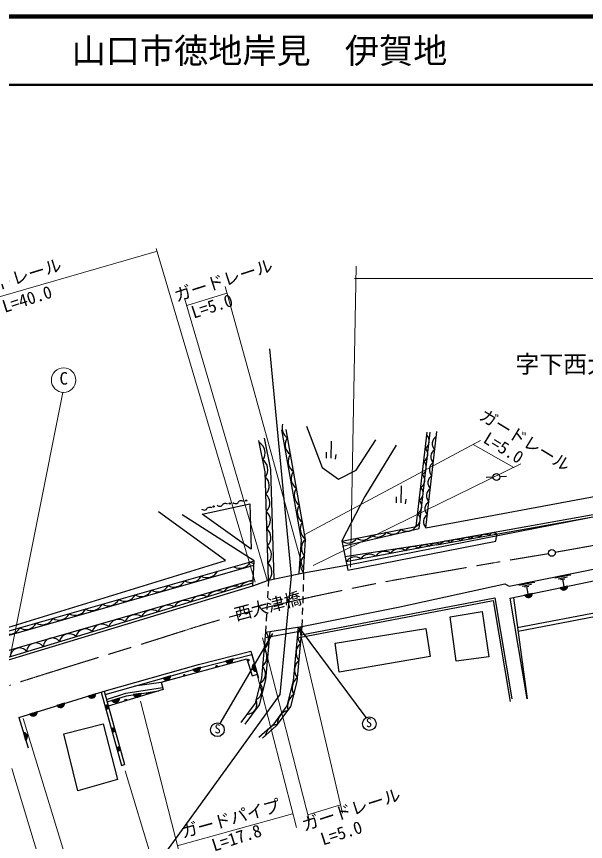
# Model space of a CAD drawing. Units: millimetres, scale not verified. Extents: x 40000 to 680000, y 20000 to 380000.
# Drawn here: x 396954 to 480259, y 259285 to 380000 of the extents above; entities that cross this region are included whole.
import ezdxf
from ezdxf.enums import TextEntityAlignment as Align

# ---------------------------------------------------------------- set-up
doc = ezdxf.new("R2010")
doc.units = ezdxf.units.MM
doc.header["$LTSCALE"] = 1000
doc.linetypes.add('CHAIN', pattern=[18.5, 12, -1.5, 3.5, -1.5])
for name, color, linetype, lineweight in [('M-BGD', 7, 'Continuous', 25), ('M-BMK', 2, 'CHAIN', 13), ('M-BMK-SRVR', 3, 'Continuous', 25), ('M-STR-HTXT', 7, 'Continuous', 13), ('M-STR-STR1', 1, 'Continuous', 25), ('M-STR-STRC', 7, 'Continuous', 25), ('M-TTL', 2, 'Continuous', 140), ('M-TTL-LINE', 7, 'Continuous', 50)]:
    doc.layers.add(name, color=color, linetype=linetype, lineweight=lineweight)
doc.layers.add('M-BMK-HTXT', color=7, linetype='Continuous')
doc.layers.add('M-TTL-TXT', color=7, linetype='Continuous')
doc.styles.add('ＭＳ ゴシック', font='')
doc.styles.add('ＭＳ 明朝', font='')
doc.styles.get('ＭＳ ゴシック').set_extended_font_data('MS Gothic')
doc.styles.get('ＭＳ 明朝').set_extended_font_data('MS Mincho')

msp = doc.modelspace()

# ---------------------------------------------------------------- hatches: boundary and pattern name
at = {"layer": 'M-BGD'}
h = msp.add_hatch(color=256, dxfattribs=at)
edge = h.paths.add_edge_path()
edge.add_ellipse((430584, 309156), major_axis=(47.4, -68.4), ratio=1, start_angle=-124.73259, end_angle=55.26741)
h = msp.add_hatch(color=256, dxfattribs=at)
edge = h.paths.add_edge_path()
edge.add_ellipse((425816, 308303), major_axis=(47.4, -68.4), ratio=1, start_angle=-124.73259, end_angle=55.26741)
h = msp.add_hatch(color=256, dxfattribs=at)
edge = h.paths.add_edge_path()
edge.add_ellipse((428169, 308740), major_axis=(47.4, -68.4), ratio=1, start_angle=-124.73259, end_angle=55.26741)
for points in [[(476549, 296420, 0.79803), (477682, 296654)], [(471342, 295331, 0.79803), (472476, 295565)], [(426382, 284936, 1), (426144, 284936, 1)], [(427565, 285656, 0.79803), (428668, 286004)], [(430983, 285826, 1), (430746, 285826, 1)], [(431749, 285312, 0.79803), (432068, 284200)], [(421651, 283623, 0.41421), (421532, 283742, 0.41421), (421413, 283623, 1)], [(422785, 284443, 0.79803), (423889, 284791)], [(418423, 283191, 0.79803), (419527, 283539)], [(407449, 280549, 0.79803), (408552, 280897)], [(410929, 279913, 0.79803), (412032, 280261)], [(413073, 279995, 1), (412835, 279995, 0.41421), (412954, 279877, 0.41421)], [(414057, 280778, 0.79803), (415200, 280959)], [(416231, 280939, 0.41421), (416113, 281058, 0.41421), (415994, 280939, 0.41421), (416113, 280820, 0.41421)], [(402874, 279181, 0.79803), (403978, 279529)], [(410041, 278613), (410484, 278774), (410329, 279333), (409887, 279172)], [(398895, 277919, 0.79803), (399999, 278267)], [(410818, 275805), (410973, 275245), (411419, 275408), (411264, 275967)], [(398279, 274094, 0.79803), (397960, 275207)], [(412031, 273207), (411583, 273044), (411737, 272484), (412186, 272648)]]:
    msp.add_hatch(color=256, dxfattribs=at).paths.add_polyline_path(points)

# ---------------------------------------------------------------- linework, layer by layer
for p, q in [((433993, 331355), (437188, 298161)), ((439419, 320055), (441702, 314001)), ((438662, 303436), (435813, 319533)), ((439282, 303487), (436433, 319585)), ((455471, 305397), (457089, 319159)), ((455928, 305100), (457522, 319157)), ((456893, 305197), (458487, 319254)), ((433351, 313367), (432448, 317956)), ((434167, 313716), (433264, 318306)), ((443037, 315382), (443081, 317871)), ((446666, 313604), (449545, 318070)), ((456893, 305197), (527759, 318323)), ((452537, 317290), (447963, 309745)), ((442336, 315382), (442336, 316258)), ((443650, 315207), (443738, 315908)), ((441702, 314001), (444085, 312314)), ((433846, 297507), (433351, 313367)), ((434666, 297707), (434167, 313716)), ((444085, 312314), (446666, 313604)), ((445276, 299726), (514024, 313159)), ((468715, 312684), (467716, 312634)), ((466717, 312584), (465718, 312534)), ((453288, 308855), (453332, 311344)), ((447963, 309745), (444573, 303284)), ((452587, 308855), (452587, 309731)), ((453901, 308680), (453989, 309381)), ((424151, 307179), (431125, 308698)), ((431125, 308698), (431334, 302059)), ((427529, 300399), (417739, 307525)), ((431728, 300339), (421226, 307065)), ((431334, 302059), (424151, 307179)), ((458453, 303017), (482429, 307330)), ((458453, 302672), (482429, 306985)), ((444604, 303240), (455471, 305397)), ((444680, 302494), (455928, 305100)), ((467130, 303226), (467285, 304262)), ((438355, 298484), (438662, 303436)), ((438990, 298595), (439282, 303487)), ((444573, 303284), (445458, 298979)), ((445046, 300985), (458453, 303017)), ((445458, 298979), (467130, 303226)), ((458453, 302672), (445202, 300224)), ((469102, 296668), (497170, 302302)), ((470265, 290576), (528217, 301690)), ((470381, 290056), (528332, 301170)), ((392777, 288602), (431697, 299704)), ((392950, 289268), (431735, 300339)), ((394548, 290233), (427529, 300399)), ((431550, 296673), (431728, 300339)), ((438990, 298595), (445276, 299726)), ((469233, 294878), (493422, 299958)), ((475766, 297855), (477713, 298233)), ((477713, 298233), (478091, 298314)), ((393357, 286572), (431592, 297550)), ((393635, 285631), (431572, 297127)), ((431550, 296673), (433846, 297507)), ((437188, 298161), (435521, 280801)), ((453074, 293609), (468427, 296980)), ((468427, 296980), (469102, 296668)), ((470503, 296782), (472450, 297161)), ((472450, 297161), (472829, 297242)), ((476262, 297721), (477602, 298016)), ((476593, 297599), (477219, 297721)), ((476871, 297651), (477080, 296573)), ((393747, 285243), (431550, 296673)), ((471000, 296648), (472339, 296944)), ((471331, 296527), (471957, 296648)), ((471609, 296579), (471817, 295501)), ((477682, 296654), (476549, 296420)), ((438630, 289538), (466998, 294922)), ((466998, 294922), (469494, 280178)), ((471696, 280182), (469233, 294878)), ((469708, 294939), (471696, 280182)), ((472476, 295565), (471342, 295331)), ((438361, 289149), (466728, 294532)), ((438745, 290763), (453074, 293609)), ((466728, 294532), (469225, 279789)), ((460460, 292171), (465118, 292959)), ((461320, 285651), (460460, 292171)), ((465118, 292959), (466122, 286296)), ((434424, 289723), (426743, 276552)), ((433432, 289939), (432806, 283170)), ((433356, 289115), (438685, 290118)), ((434053, 290036), (433395, 282918)), ((438200, 290679), (437471, 282792)), ((438745, 290763), (437998, 282690)), ((438478, 290377), (448104, 277422)), ((443619, 288302), (456877, 290451)), ((456877, 290451), (457522, 286368)), ((444192, 284075), (443619, 288302)), ((423601, 285176), (431259, 287145)), ((423747, 284703), (431405, 286671)), ((431259, 287145), (432261, 283667)), ((431405, 286671), (432406, 283194)), ((457522, 286368), (444192, 284075)), ((466122, 286296), (461320, 285651)), ((409787, 281282), (423601, 285176)), ((418145, 282588), (430680, 285993)), ((428668, 286004), (427565, 285656)), ((430680, 285993), (431458, 283545)), ((432068, 284200), (431749, 285312)), ((409933, 280809), (423747, 284703)), ((423889, 284791), (422785, 284443)), ((431458, 283545), (432237, 283753)), ((414263, 282044), (418145, 282588)), ((418145, 282588), (418417, 281546)), ((419527, 283539), (418423, 283191)), ((432806, 283170), (431892, 279513)), ((433395, 282918), (432480, 279261)), ((437471, 282792), (436556, 279135)), ((437998, 282690), (437084, 279033)), ((397279, 277435), (409787, 281282)), ((409787, 281282), (412765, 270564)), ((418417, 281546), (410368, 279079)), ((412950, 280977), (418341, 281812)), ((413045, 280616), (417772, 281349)), ((408552, 280897), (407449, 280549)), ((409343, 281138), (412313, 270404)), ((410140, 280085), (412950, 280977)), ((410235, 279725), (413045, 280616)), ((412032, 280261), (410929, 279913)), ((415200, 280959), (414057, 280778)), ((435521, 280801), (415342, 252947)), ((403978, 279529), (402874, 279181)), ((409887, 279172), (410329, 279333)), ((431892, 279513), (429801, 276705)), ((432480, 279261), (430390, 276453)), ((436556, 279135), (434466, 276327)), ((437084, 279033), (434993, 276224)), ((399999, 278267), (398895, 277919)), ((410041, 278613), (410484, 278774)), ((397279, 277435), (398654, 272992)), ((403888, 275029), (409622, 276523)), ((409622, 276523), (411743, 268333)), ((410818, 275805), (411264, 275967)), ((410973, 275245), (411419, 275408)), ((434466, 276327), (432440, 274498)), ((434993, 276224), (432968, 274396)), ((397960, 275207), (398279, 274094)), ((405912, 266695), (403888, 275029)), ((411576, 273042), (412031, 273207)), ((411735, 272483), (412186, 272648)), ((412307, 270402), (412765, 270564)), ((411743, 268333), (405912, 266695))]:
    msp.add_line(p, q, dxfattribs=at)
for centre, radius in [((467217, 312609), 500), ((430584, 309156), 83.3), ((425816, 308303), 83.3), ((428169, 308740), 83.3), ((426263, 284936), 119), ((430864, 285826), 119), ((421532, 283623), 119), ((412954, 279995), 119), ((416113, 280939), 119), ((426369, 275625), 1000), ((448609, 276523), 1000)]:
    msp.add_circle(centre, radius, dxfattribs=at)
for centre, radius, start, end in [((437605, 319846), 1774, 164.00521, 235.99934), ((456190, 317866), 1209, 300.84363, 45.89136), ((431622, 316174), 1733, 322.91737, 59.34654), ((438010, 317350), 1733, 143.7375, 236.57195), ((459028, 317476), 1209, 120.84363, 225.89136), ((455969, 315960), 1209, 300.84363, 45.89136), ((458819, 315578), 1209, 120.84363, 225.89136), ((432016, 313706), 1733, 322.91737, 55.75182), ((438452, 314879), 1733, 143.7375, 236.57195), ((455747, 314055), 1209, 300.84363, 45.89136), ((458597, 313672), 1209, 120.84363, 225.89136), ((438895, 312408), 1733, 143.7375, 236.57195), ((455523, 312151), 1209, 300.84363, 45.89136), ((458399, 311781), 1209, 120.84363, 225.89136), ((432231, 311338), 1733, 315.99854, 48.83299), ((439338, 309937), 1733, 143.7375, 236.57195), ((455300, 310248), 1209, 300.84363, 45.89136), ((458178, 309876), 1209, 120.84363, 225.89136), ((432309, 308811), 1733, 315.99854, 48.83299), ((455076, 308345), 1209, 300.84363, 45.89136), ((439780, 307466), 1733, 143.7375, 236.57195), ((457956, 307970), 1209, 120.84363, 225.89136), ((432388, 306285), 1733, 315.99854, 48.83299), ((454852, 306441), 1209, 300.84363, 45.89136), ((457734, 306064), 1209, 120.84363, 225.89136), ((440223, 304994), 1733, 143.7375, 236.57195), ((432467, 303758), 1733, 315.99854, 48.83299), ((449813, 305346), 1525, 234.84353, 327.67798), ((451980, 305778), 1525, 234.84353, 327.67798), ((454147, 306209), 1525, 234.84353, 327.67798), ((465615, 303195), 1046, 60.24085, 141.30626), ((466781, 303663), 782, 49.84458, 146.34993), ((440395, 302232), 1733, 130.55643, 223.39087), ((445482, 304486), 1525, 234.84353, 327.67798), ((447649, 304918), 1525, 234.84353, 327.67798), ((459895, 302046), 1185, 58.63062, 142.91649), ((461415, 302321), 1165, 60.3314, 141.21572), ((462900, 302567), 1187, 61.23682, 140.3103), ((464281, 302957), 1038, 59.86656, 141.68056), ((432546, 301231), 1733, 315.99854, 48.83299), ((452984, 300603), 1525, 53.43948, 146.27393), ((455033, 301066), 1372, 53.43948, 146.27393), ((456757, 301587), 1098, 54.35633, 147.19078), ((458344, 301721), 1212, 59.77691, 141.77021), ((440249, 299786), 1733, 130.55643, 223.39087), ((446482, 299395), 1525, 54.24003, 147.07448), ((448653, 299804), 1525, 54.24003, 147.07448), ((450824, 300213), 1525, 54.24003, 147.07448), ((429665, 300992), 1733, 239.58911, 332.42356), ((432076, 301680), 1733, 239.58911, 257.83616), ((432659, 298721), 1698, 314.34829, 49.33924), ((424845, 299620), 1733, 239.58911, 332.42356), ((420020, 298239), 1733, 239.58911, 332.42356), ((422432, 298927), 1733, 239.58911, 332.42356), ((431406, 295169), 2217, 85.39069, 141.34169), ((415198, 296863), 1733, 239.58911, 332.42356), ((417609, 297551), 1733, 239.58911, 332.42356), ((426537, 293921), 2041, 68.91375, 144.80803), ((429004, 294439), 2218, 72.40163, 141.32015), ((477089, 296666), 593, 204.49876, 358.86198), ((410378, 295490), 1733, 239.58911, 332.42356), ((412787, 296174), 1733, 239.58911, 332.42356), ((421630, 292801), 1777, 61.9262, 151.79557), ((424081, 293370), 1899, 65.48668, 148.2351), ((471882, 295577), 593, 204.49876, 358.86198), ((407965, 294798), 1733, 239.58911, 332.42356), ((419192, 292191), 1692, 58.96426, 154.75752), ((403143, 293421), 1733, 239.58911, 332.42356), ((405554, 294110), 1733, 239.58911, 332.42356), ((414342, 290881), 1594, 54.89669, 158.82509), ((416772, 291518), 1654, 57.49354, 156.22823), ((398319, 292042), 1733, 239.58911, 332.42356), ((400732, 292733), 1733, 239.58911, 332.42356), ((409484, 289599), 1489, 49.37564, 164.34614), ((411911, 290248), 1534, 51.96553, 161.75624), ((395906, 291350), 1733, 239.58911, 332.42356), ((407065, 288925), 1458, 47.46843, 166.25334), ((432190, 288794), 1689, 306.68975, 42.67302), ((439943, 289391), 1822, 131.1179, 218.24486), ((402185, 287716), 1346, 37.96447, 175.75731), ((404643, 288263), 1425, 45.10678, 168.61499), ((397380, 286260), 1346, 37.96447, 175.75731), ((399782, 286988), 1346, 37.96447, 175.75731), ((431914, 286299), 1720, 307.81033, 41.55244), ((439707, 286892), 1819, 131.05391, 218.30885), ((428077, 285956), 593, 210.32572, 4.68894), ((432035, 284792), 593, 118.82095, 273.18417), ((431813, 283835), 1600, 300.30276, 43.6942), ((439492, 284390), 1832, 131.44548, 217.91728), ((423298, 284742), 593, 210.32572, 4.68894), ((418935, 283491), 593, 210.32572, 4.68894), ((439278, 281726), 1971, 128.67553, 207.81304), ((431254, 281506), 1670, 297.15097, 34.64388), ((407961, 280848), 593, 210.32572, 4.68894), ((411441, 280213), 593, 210.32572, 4.68894), ((414608, 280999), 593, 201.80883, 356.17205), ((438964, 278933), 2355, 127.34061, 191.76002), ((403387, 279481), 593, 210.32572, 4.68894), ((430639, 279406), 1516, 272.05557, 23.84347), ((399408, 278219), 593, 210.32572, 4.68894), ((437103, 276568), 1943, 103.27509, 183.77981), ((435525, 274257), 2231, 99.38187, 167.8729), ((397993, 274614), 593, 298.82095, 93.18417)]:
    msp.add_arc(centre, radius, start, end, dxfattribs=at)
for points in [[(428648, 308885), (428846, 308781), (429009, 308689), (429231, 308760), (429433, 308826), (429427, 309061), (429626, 309135), (429825, 309209), (429963, 309171), (430168, 309114)], [(424046, 307928), (424245, 307824), (424408, 307732), (424629, 307803), (424832, 307868), (424826, 308103), (425025, 308178), (425223, 308252), (425361, 308214), (425566, 308157)], [(426316, 308490), (426514, 308386), (426677, 308294), (426899, 308365), (427101, 308430), (427095, 308665), (427294, 308740), (427493, 308814), (427631, 308776), (427836, 308719)]]:
    msp.add_open_spline(points, degree=3, knots=[0, 0, 0, 0, 1, 1, 1, 2, 2, 2, 3, 3, 3, 3], dxfattribs=at)
at = {"layer": 'M-BMK'}
for points, knots in [([(475824, 301601), (486469, 303506), (489158, 303980), (497694, 305559), (503853, 306698), (507281, 307454), (513454, 308513), (517679, 309237), (520048, 309636), (524294, 310223), (528800, 310847), (531335, 311114), (535861, 311573), (541144, 312109), (544115, 312298), (549407, 312744), (554498, 313174), (557348, 313444), (562443, 313816), (566841, 314137), (568243, 314227), (573709, 314559)], [0, 0, 0, 0, 1, 1, 1, 2, 2, 2, 3, 3, 3, 4, 4, 4, 5, 5, 5, 6, 6, 6, 7, 7, 7, 7]), ([(379926, 276962), (393364, 281335), (399537, 283346), (413604, 287644), (420310, 289692), (424001, 291074), (430790, 292827), (436567, 294318), (439838, 295020), (445678, 296239), (451904, 297539), (455430, 298076), (461694, 299173), (466826, 300072), (468456, 300347), (474845, 301401)], [0, 0, 0, 0, 1, 1, 1, 2, 2, 2, 3, 3, 3, 4, 4, 4, 5, 5, 5, 5])]:
    msp.add_open_spline(points, degree=3, knots=knots, dxfattribs=at)
at = {"layer": 'M-BMK-SRVR'}
msp.add_circle((475332, 301513), 500, dxfattribs=at)
at = {"layer": 'M-STR-HTXT'}
for p, q in [((380240, 334862), (417381, 345606)), ((431877, 297240), (417418, 346047)), ((445855, 299430), (446664, 343486)), ((446461, 341667), (572130, 341667)), ((438953, 299009), (427511, 340490)), ((421873, 337727), (427772, 339542)), ((433646, 297535), (421559, 338798)), ((439083, 304175), (464906, 317943)), ((463801, 317353), (469752, 314007)), ((440403, 299649), (470773, 314547)), ((438352, 290518), (444704, 263407)), ((432947, 289096), (439869, 262270)), ((431335, 287105), (437972, 261322)), ((415093, 279803), (420687, 258096)), ((397933, 277270), (412622, 229395)), ((396261, 269987), (408557, 229207)), ((412861, 269629), (425041, 229514)), ((439627, 263206), (444410, 264661)), ((420498, 258664), (437375, 263309))]:
    msp.add_line(p, q, dxfattribs=at)
at = {"layer": 'M-STR-STR1'}
for p, q in [((433846, 297507), (438990, 298595)), ((438990, 298595), (438958, 297578)), ((433846, 297507), (433797, 296619)), ((433759, 295920), (433705, 294921)), ((438936, 296878), (438905, 295879)), ((438883, 295179), (438852, 294180)), ((433666, 294222), (433612, 293224)), ((438830, 293480), (438798, 292480)), ((433574, 292525), (433519, 291526)), ((438777, 291781), (438745, 290763)), ((433481, 290827), (433432, 289939)), ((433432, 289939), (438745, 290763))]:
    msp.add_line(p, q, dxfattribs=at)
at = {"layer": 'M-STR-STRC', "lineweight": 13}
msp.add_line((396038, 286359), (403761, 324970), dxfattribs=at)
msp.add_circle((403852, 326791), 1791, dxfattribs=at)
at = {"layer": 'M-TTL'}
msp.add_line((680000, 380000), (40000, 380000), dxfattribs=at)
at = {"layer": 'M-TTL-LINE'}
msp.add_line((40000, 370000), (680000, 370000), dxfattribs=at)

# ---------------------------------------------------------------- texts
at = {"layer": 'M-BGD', "style": 'ＭＳ ゴシック'}
msp.add_text('西大津橋', height=1833, rotation=14.592, dxfattribs=at).set_placement((429275, 291032), align=Align.BOTTOM_LEFT)
for p in [(425953, 274708), (448104, 275622)]:
    msp.add_text('S', height=1320, dxfattribs=at).set_placement(p, align=Align.BOTTOM_LEFT)
at = {"layer": 'M-BMK-HTXT', "style": 'ＭＳ ゴシック'}
msp.add_text('字下西大津', height=2566, dxfattribs=at).set_placement((469986, 327074), align=Align.BOTTOM_LEFT)
at = {"layer": 'M-STR-HTXT', "style": 'ＭＳ ゴシック'}
for s, rotation, p in [('ガードレール', 17.237, (389576, 337948)), ('ガードレール', 17.918, (420565, 337712)), ('   L=40.0', 17.918, (391835, 334957)), ('   L=5.0', 17.918, (419502, 334107)), ('ガードレール', 328.516, (464267, 320684)), ('   L=5.0', 328.516, (461660, 319230)), ('ガードレール', 17.918, (439255, 260264)), ('ガードパイプ', 15.485, (421447, 259223)), ('   L=5.0', 17.918, (438439, 257025)), ('   L=17.8', 17.918, (422502, 256135))]:
    msp.add_text(s, height=1833, rotation=rotation, dxfattribs=at).set_placement(p, align=Align.BOTTOM_LEFT)
at = {"layer": 'M-STR-STRC', "style": 'ＭＳ 明朝'}
msp.add_text('C', height=1833, dxfattribs=at).set_placement((403249, 325584), align=Align.BOTTOM_LEFT)
at = {"layer": 'M-TTL-TXT', "style": 'ＭＳ ゴシック'}
msp.add_text('山口市徳地岸見\u3000伊賀地', height=3666, dxfattribs=at).set_placement((405024, 375000), align=Align.MIDDLE_LEFT)

doc.saveas('drawing.dxf')
